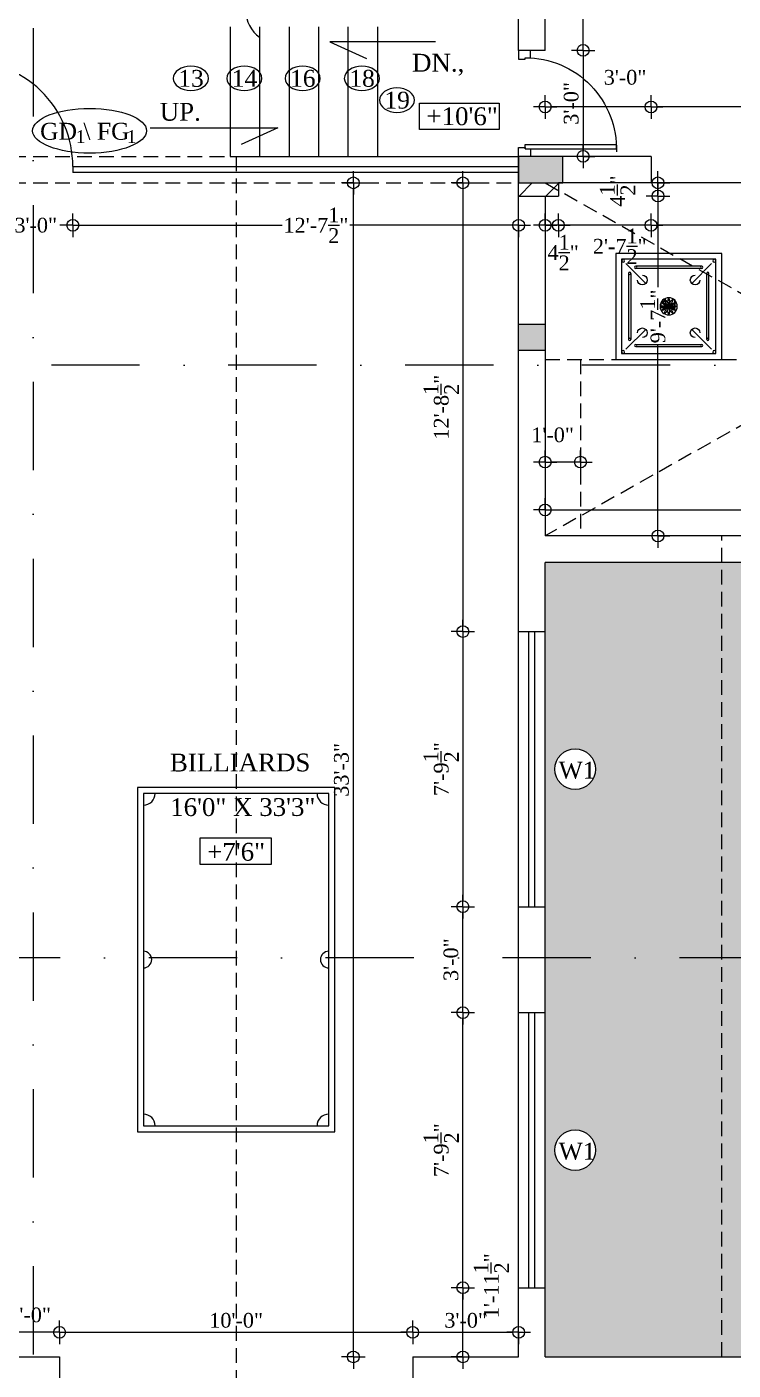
# Model space of a CAD drawing. Extents: x 7848 to 13228, y -2245 to 213.
# Drawn here: x 10295.9 to 10535.9, y -1781.6 to -1325.1 of the extents above; entities that cross this region are included whole.
import ezdxf

# ---------------------------------------------------------------- set-up
doc = ezdxf.new("R2010")
doc.units = 0
doc.header["$LTSCALE"] = 20
doc.header["$MEASUREMENT"] = 0
doc.header["$PDMODE"] = 34
doc.header["$PDSIZE"] = 5
doc.linetypes.add('DASHDOT', pattern=[1, 0.5, -0.25, 0, -0.25])
doc.linetypes.add('HIDDEN', pattern=[0.375, 0.25, -0.125])
doc.layers.get('0').update_dxf_attribs({"linetype": 'CONTINUOUS'})
doc.layers.get('Defpoints').update_dxf_attribs({"linetype": 'CONTINUOUS'})
for name, color, linetype in [('column', 31, 'CONTINUOUS'), ('DETTEXT', 7, 'CONTINUOUS'), ('DIMLINE', 254, 'CONTINUOUS'), ('DOOR', 1, 'CONTINUOUS'), ('door text', 2, 'CONTINUOUS'), ('FURN', 10, 'CONTINUOUS'), ('Glass', 130, 'CONTINUOUS'), ('HATCH', 252, 'CONTINUOUS'), ('Roof lilne', 31, 'CONTINUOUS'), ('Secline', 13, 'CONTINUOUS'), ('Stone', 8, 'CONTINUOUS'), ('text', 2, 'CONTINUOUS'), ('TILE', 22, 'CONTINUOUS'), ('wall', 13, 'CONTINUOUS'), ('window', 4, 'CONTINUOUS'), ('window sill', 5, 'CONTINUOUS'), ('WINTEXT', 2, 'CONTINUOUS')]:
    doc.layers.add(name, color=color, linetype=linetype)
doc.styles.add('STYLE1', font='times_1.ttf', dxfattribs={"width": 0.75, "oblique": 25})
doc.styles.add('style3', font='times_1.ttf')
doc.styles.add('style5', font='times_1.ttf')
doc.dimstyles.new('arch61', dxfattribs={"dimscale": 0, "dimtxt": 5, "dimasz": 2, "dimexe": 0.18, "dimexo": 0.0625, "dimgap": 1.5, "dimtad": 1, "dimzin": 3, "dimdsep": 46, "dimlunit": 4, "dimtxsty": 'style3', "dimblk": 'BLK', "dimcen": 0, "dimse1": 1, "dimse2": 1, "dimclrd": 256, "dimclrt": 3, "dimazin": 0, "dimtfac": 1, "dimtix": 1, "dimtmove": 2, "dimatfit": 3, "dimldrblk": 'NONE', "dimfxl": 0.18, "dimtolj": 1, "dimtzin": 0, "dimlwd": -1, "dimarcsym": 0})

# ---------------------------------------------------------------- blocks, each defined once
blk = doc.blocks.new('DR1H902')
at = {"color": 0}
for p, q in [((-0.5, 0), (-0.5, 1)), ((-0.5, 1), (-0.45, 1)), ((-0.45, 0), (-0.45, 1)), ((-0.5, 0), (-0.45, 0))]:
    blk.add_line(p, q, dxfattribs=at)
blk.add_arc((-0.5, 0), 1, 0, 91.707, dxfattribs=at)
blk = doc.blocks.new('A$C3B4262AC')
at = {"layer": 'DOOR'}
for p, q in [((0, 4), (0, 0)), ((2.5, 4), (0, 4)), ((0, 0), (3, 0)), ((2.5, 2.25), (2.5, 4)), ((3, 2.25), (2.5, 2.25)), ((3, 0), (3, 2.25))]:
    blk.add_line(p, q, dxfattribs=at)
blk = doc.blocks.new('A$C1F9E242A')
blk.add_blockref('A$C3B4262AC', (0, 0))
at = {"xscale": -1}
blk.add_blockref('A$C3B4262AC', (36, 0), dxfattribs=at)
at = {"layer": 'DOOR', "xscale": -31, "yscale": 31, "zscale": 68.88888888888889}
blk.add_blockref('DR1H902', (18, 2.25), dxfattribs=at)
blk = doc.blocks.new('*U20')
at = {"rotation": 89.9999999999997}
blk.add_blockref('A$C1F9E242A', (-17.99, -15.99), dxfattribs=at)
blk = doc.blocks.new('A$C01922A66')
at = {"layer": 'FURN'}
for points in [[(-67, 117), (-67, 0), (0, 0), (0, 117)], [(-65, 115), (-65, 2), (-2, 2), (-2, 115)]]:
    blk.add_lwpolyline(points, close=True, dxfattribs=at)
for centre, radius, start, end in [((-65, 115), 4, 270, 0), ((-2, 115), 4, 180, 270), ((-65, 58.5), 2.83, 270, 90), ((-2, 58.5), 2.83, 90, 270), ((-65, 2), 4, 0, 90), ((-2, 2), 4, 90, 180)]:
    blk.add_arc(centre, radius, start, end, dxfattribs=at)
blk = doc.blocks.new('A$C45AA0C1F')
at = {"layer": 'FURN'}
for p, q in [((-14.58, 32.58), (-7.81, 25.81)), ((14.58, 32.58), (7.81, 25.81)), ((-14.58, 3.42), (-7.81, 10.19)), ((14.58, 3.42), (7.81, 10.19))]:
    blk.add_line(p, q, dxfattribs=at)
for points in [[(18, 0), (-18, 0), (-18, 36), (18, 36)], [(16, 2), (-16, 2), (-16, 34), (16, 34)]]:
    blk.add_lwpolyline(points, close=True, dxfattribs=at)
for points in [[(-13.66, 6.79), (-13.66, 29.21)], [(-12.91, 6.79), (-12.91, 29.21)], [(-11.21, 31.66), (11.21, 31.66)], [(-11.21, 30.91), (11.21, 30.91)], [(12.91, 29.21), (12.91, 6.79)], [(13.66, 29.21), (13.66, 6.79)], [(11.21, 5.09), (-11.21, 5.09)], [(11.21, 4.34), (-11.21, 4.34)]]:
    blk.add_lwpolyline(points, dxfattribs=at)
for centre, radius in [((-15.5, 33.5), 0.5), ((15.5, 33.5), 0.5), ((-13.28, 29.21), 0.375), ((-11.21, 31.28), 0.375), ((11.21, 31.28), 0.375), ((13.28, 29.21), 0.375), ((0, 18), 2.92), ((-13.28, 6.79), 0.375), ((-11.21, 4.72), 0.375), ((11.21, 4.72), 0.375), ((13.28, 6.79), 0.375), ((-15.5, 2.5), 0.5), ((15.5, 2.5), 0.5)]:
    blk.add_circle(centre, radius, dxfattribs=at)
for centre, radius, start, end in [((-8.97, 26.97), 1.64, 180, 90), ((8.97, 26.97), 1.64, 90, 360), ((0.74, 22.22), 4.28, 220.1488, 260.0624), ((-3.27, 15.24), 4.28, 40.1488, 80.0624), ((-4.21, 17.25), 4.28, 10.0432, 49.9568), ((2.75, 21.28), 4.28, 190.0432, 229.9568), ((4.02, 19.46), 4.28, 160.0432, 199.9568), ((-4.02, 19.46), 4.28, 340.0432, 19.9568), ((-2.76, 21.27), 4.28, 310.1488, 350.0624), ((4.22, 17.26), 4.28, 130.1488, 170.0624), ((-0.75, 22.21), 4.28, 280.0432, 319.9568), ((3.28, 15.25), 4.28, 100.0432, 139.9568), ((-1.46, 13.98), 4.28, 70.0432, 109.9568), ((-1.46, 22.02), 4.28, 250.0432, 289.9568), ((-3.28, 20.75), 4.28, 280.0432, 319.9568), ((0.75, 13.79), 4.28, 100.0432, 139.9568), ((-4.22, 18.74), 4.28, 310.1488, 350.0624), ((2.76, 14.73), 4.28, 130.1488, 170.0624), ((4.02, 16.54), 4.28, 160.0432, 199.9568), ((1.46, 13.98), 4.28, 70.0432, 109.9568), ((-4.02, 16.54), 4.28, 340.0432, 19.9568), ((1.46, 22.02), 4.28, 250.0432, 289.9568), ((-2.75, 14.72), 4.28, 10.0432, 49.9568), ((4.21, 18.75), 4.28, 190.0432, 229.9568), ((-0.74, 13.78), 4.28, 40.1488, 80.0624), ((3.27, 20.76), 4.28, 220.1488, 260.0624), ((-8.97, 9.03), 1.64, 270, 180), ((8.97, 9.03), 1.64, 0, 270)]:
    blk.add_arc(centre, radius, start, end, dxfattribs=at)
blk = doc.blocks.new('A$C0BD9222F')
at = {"layer": 'Glass', "color": 4}
for p, q in [((0, 36), (-38, 36)), ((-38, 36), (-38, 34.2)), ((0, 34.2), (-38, 34.2)), ((0, 36), (0, 34.2))]:
    blk.add_line(p, q, dxfattribs=at)
at = {"layer": 'Glass', "color": 4, "extrusion": (0, 0, -1)}
blk.add_ellipse((-2, 36), major_axis=(-25.46, 25.46), ratio=1, start_param=3.926991, end_param=5.52758, dxfattribs=at)
blk = doc.blocks.new('BLK')
for q in [(-2, 0), (0, 2), (0, -2), (2, 0)]:
    blk.add_line((0, 0), q)
blk.add_circle((0, 0), 1)
blk = doc.blocks.new('*D316')
at = {"layer": 'Defpoints', "color": 0}
for p in [(10271.05, -1768.73), (10271.05, -1777.09), (10307.05, -1777.09)]:
    blk.add_point(p, dxfattribs=at)
at = {"layer": 'DIMLINE'}
blk.add_line((10305.05, -1768.73), (10273.05, -1768.73), dxfattribs=at)
at = {"layer": 'DIMLINE', "xscale": 2, "yscale": 2, "zscale": 2, "rotation": 180}
blk.add_blockref('BLK', (10271.05, -1768.73), dxfattribs=at)
at = {"layer": 'DIMLINE', "xscale": 2, "yscale": 2, "zscale": 2}
blk.add_blockref('BLK', (10307.05, -1768.73), dxfattribs=at)
at = {"layer": 'DIMLINE', "color": 3, "insert": (10296.88, -1762.85), "char_height": 5, "attachment_point": 5, "style": 'style3'}
blk.add_mtext('\\A1;3\'-0"', dxfattribs=at)
blk = doc.blocks.new('_None')
blk = doc.blocks.new('*D317')
at = {"layer": 'Defpoints', "color": 0}
for p in [(10427.05, -1768.73), (10307.05, -1786.09), (10427.05, -1786.09)]:
    blk.add_point(p, dxfattribs=at)
at = {"layer": 'DIMLINE'}
blk.add_line((10309.05, -1768.73), (10425.05, -1768.73), dxfattribs=at)
at = {"layer": 'DIMLINE', "xscale": 2, "yscale": 2, "zscale": 2, "rotation": 180}
blk.add_blockref('BLK', (10307.05, -1768.73), dxfattribs=at)
at = {"layer": 'DIMLINE', "xscale": 2, "yscale": 2, "zscale": 2}
blk.add_blockref('BLK', (10427.05, -1768.73), dxfattribs=at)
at = {"layer": 'DIMLINE', "color": 3, "insert": (10367.05, -1764.69), "char_height": 5, "attachment_point": 5, "style": 'style3'}
blk.add_mtext('\\A1;10\'-0"', dxfattribs=at)
blk = doc.blocks.new('*D318')
at = {"layer": 'Defpoints', "color": 0}
for p in [(10463.05, -1768.73), (10427.05, -1777.09), (10463.05, -1777.09)]:
    blk.add_point(p, dxfattribs=at)
at = {"layer": 'DIMLINE'}
blk.add_line((10429.05, -1768.73), (10461.05, -1768.73), dxfattribs=at)
at = {"layer": 'DIMLINE', "xscale": 2, "yscale": 2, "zscale": 2, "rotation": 180}
blk.add_blockref('BLK', (10427.05, -1768.73), dxfattribs=at)
at = {"layer": 'DIMLINE', "xscale": 2, "yscale": 2, "zscale": 2}
blk.add_blockref('BLK', (10463.05, -1768.73), dxfattribs=at)
at = {"layer": 'DIMLINE', "color": 3, "insert": (10445.05, -1764.69), "char_height": 5, "attachment_point": 5, "style": 'style3'}
blk.add_mtext('\\A1;3\'-0"', dxfattribs=at)
blk = doc.blocks.new('*D349')
at = {"layer": 'Defpoints', "color": 0}
for p in [(10508.05, -1352.3), (10508.05, -1378.09), (10588.05, -1378.09)]:
    blk.add_point(p, dxfattribs=at)
at = {"layer": 'DIMLINE'}
blk.add_line((10586.05, -1352.3), (10510.05, -1352.3), dxfattribs=at)
at = {"layer": 'DIMLINE', "xscale": 2, "yscale": 2, "zscale": 2, "rotation": 180}
blk.add_blockref('BLK', (10508.05, -1352.3), dxfattribs=at)
at = {"layer": 'DIMLINE', "xscale": 2, "yscale": 2, "zscale": 2}
blk.add_blockref('BLK', (10588.05, -1352.3), dxfattribs=at)
at = {"layer": 'DIMLINE', "color": 3, "insert": (10548.05, -1348.25), "char_height": 5, "attachment_point": 5, "style": 'style3'}
blk.add_mtext('\\A1;6\'-8"', dxfattribs=at)
blk = doc.blocks.new('*D350')
at = {"layer": 'Defpoints', "color": 0}
for p in [(10472.05, -1333.09), (10472.05, -1352.3), (10508.05, -1369.09)]:
    blk.add_point(p, dxfattribs=at)
at = {"layer": 'DIMLINE'}
blk.add_line((10506.05, -1352.3), (10474.05, -1352.3), dxfattribs=at)
at = {"layer": 'DIMLINE', "xscale": 2, "yscale": 2, "zscale": 2, "rotation": 180}
blk.add_blockref('BLK', (10472.05, -1352.3), dxfattribs=at)
at = {"layer": 'DIMLINE', "xscale": 2, "yscale": 2, "zscale": 2}
blk.add_blockref('BLK', (10508.05, -1352.3), dxfattribs=at)
at = {"layer": 'DIMLINE', "color": 3, "insert": (10499.21, -1342.26), "char_height": 5, "attachment_point": 5, "style": 'style3'}
blk.add_mtext('\\A1;3\'-0"', dxfattribs=at)
blk = doc.blocks.new('*D351')
at = {"layer": 'Defpoints', "color": 0}
for p in [(10472.05, -1333.09), (10474.68, -1369.09), (10484.96, -1369.09)]:
    blk.add_point(p, dxfattribs=at)
at = {"layer": 'DIMLINE'}
blk.add_line((10484.96, -1335.09), (10484.96, -1367.09), dxfattribs=at)
at = {"layer": 'DIMLINE', "xscale": 2, "yscale": 2, "zscale": 2}
for p, rotation in [((10484.96, -1333.09), 90), ((10484.96, -1369.09), 270)]:
    blk.add_blockref('BLK', p, dxfattribs=dict(at, rotation=rotation))
at = {"layer": 'DIMLINE', "color": 3, "insert": (10480.92, -1351.09), "char_height": 5, "attachment_point": 5, "rotation": 90, "style": 'style3'}
blk.add_mtext('\\A1;3\'-0"', dxfattribs=at)
blk = doc.blocks.new('*D352')
at = {"layer": 'Defpoints', "color": 0}
for p in [(10472.05, -1181.59), (10484.96, -1181.59), (10472.05, -1333.09)]:
    blk.add_point(p, dxfattribs=at)
at = {"layer": 'DIMLINE'}
for p, q in [((10484.96, -1183.59), (10484.96, -1245.83)), ((10484.96, -1331.09), (10484.96, -1268.84))]:
    blk.add_line(p, q, dxfattribs=at)
at = {"layer": 'DIMLINE', "xscale": 2, "yscale": 2, "zscale": 2}
for p, rotation in [((10484.96, -1181.59), 90), ((10484.96, -1333.09), 270)]:
    blk.add_blockref('BLK', p, dxfattribs=dict(at, rotation=rotation))
at = {"layer": 'DIMLINE', "color": 3, "insert": (10480.42, -1257.34), "char_height": 5, "attachment_point": 5, "rotation": 90, "style": 'style3'}
blk.add_mtext('\\A1;12\'-7{\\H1.000000x;\\S1/2;}"', dxfattribs=at)
blk = doc.blocks.new('*D354')
at = {"layer": 'Defpoints', "color": 0}
for p in [(10476.55, -1378.09), (10510.37, -1378.09), (10476.55, -1382.59)]:
    blk.add_point(p, dxfattribs=at)
at = {"layer": 'DIMLINE'}
for p, q in [((10510.37, -1376.09), (10510.37, -1374.09)), ((10510.37, -1382.59), (10510.37, -1378.09)), ((10510.37, -1384.59), (10510.37, -1386.59))]:
    blk.add_line(p, q, dxfattribs=at)
at = {"layer": 'DIMLINE', "xscale": 2, "yscale": 2, "zscale": 2}
for p, rotation in [((10510.37, -1378.09), 270), ((10510.37, -1382.59), 90)]:
    blk.add_blockref('BLK', p, dxfattribs=dict(at, rotation=rotation))
at = {"layer": 'DIMLINE', "color": 3, "insert": (10496.65, -1380.89), "char_height": 5, "attachment_point": 5, "rotation": 90, "style": 'style3'}
blk.add_mtext('\\A1;4{\\H1.000000x;\\S1/2;}"', dxfattribs=at)
blk = doc.blocks.new('*D355')
at = {"layer": 'Defpoints', "color": 0}
for p in [(10472.05, -1382.59), (10472.05, -1498.09), (10510.37, -1498.09)]:
    blk.add_point(p, dxfattribs=at)
at = {"layer": 'DIMLINE'}
for p, q in [((10510.37, -1384.59), (10510.37, -1413.53)), ((10510.37, -1496.09), (10510.37, -1433.42))]:
    blk.add_line(p, q, dxfattribs=at)
at = {"layer": 'DIMLINE', "xscale": 2, "yscale": 2, "zscale": 2}
for p, rotation in [((10510.37, -1382.59), 90), ((10510.37, -1498.09), 270)]:
    blk.add_blockref('BLK', p, dxfattribs=dict(at, rotation=rotation))
at = {"layer": 'DIMLINE', "color": 3, "insert": (10510.37, -1423.48), "char_height": 5, "attachment_point": 5, "rotation": 90, "style": 'style3'}
blk.add_mtext('\\A1;9\'-7{\\H1.000000x;\\S1/2;}"', dxfattribs=at)
blk = doc.blocks.new('*D356')
at = {"layer": 'Defpoints', "color": 0}
for p in [(10685.05, -1489.25), (10472.05, -1498.09), (10685.05, -1498.09)]:
    blk.add_point(p, dxfattribs=at)
at = {"layer": 'DIMLINE'}
blk.add_line((10474.05, -1489.25), (10683.05, -1489.25), dxfattribs=at)
at = {"layer": 'DIMLINE', "xscale": 2, "yscale": 2, "zscale": 2, "rotation": 180}
blk.add_blockref('BLK', (10472.05, -1489.25), dxfattribs=at)
at = {"layer": 'DIMLINE', "xscale": 2, "yscale": 2, "zscale": 2}
blk.add_blockref('BLK', (10685.05, -1489.25), dxfattribs=at)
at = {"layer": 'DIMLINE', "color": 3, "insert": (10578.55, -1485.2), "char_height": 5, "attachment_point": 5, "style": 'style3'}
blk.add_mtext('\\A1;17\'-9"', dxfattribs=at)
blk = doc.blocks.new('*D361')
at = {"layer": 'Defpoints', "color": 0}
for p in [(10508.05, -1378.09), (10588.05, -1378.09), (10508.05, -1392.51)]:
    blk.add_point(p, dxfattribs=at)
at = {"layer": 'DIMLINE'}
blk.add_line((10586.05, -1392.51), (10510.05, -1392.51), dxfattribs=at)
at = {"layer": 'DIMLINE', "xscale": 2, "yscale": 2, "zscale": 2, "rotation": 180}
blk.add_blockref('BLK', (10508.05, -1392.51), dxfattribs=at)
at = {"layer": 'DIMLINE', "xscale": 2, "yscale": 2, "zscale": 2}
blk.add_blockref('BLK', (10588.05, -1392.51), dxfattribs=at)
at = {"layer": 'DIMLINE', "color": 3, "insert": (10548.05, -1388.47), "char_height": 5, "attachment_point": 5, "style": 'style3'}
blk.add_mtext('\\A1;6\'-8"', dxfattribs=at)
blk = doc.blocks.new('*D362')
at = {"layer": 'Defpoints', "color": 0}
for p in [(10476.55, -1378.09), (10508.05, -1378.09), (10476.55, -1392.51)]:
    blk.add_point(p, dxfattribs=at)
at = {"layer": 'DIMLINE'}
for p, q in [((10474.55, -1392.51), (10472.55, -1392.51)), ((10508.05, -1392.51), (10476.55, -1392.51)), ((10510.05, -1392.51), (10512.05, -1392.51))]:
    blk.add_line(p, q, dxfattribs=at)
at = {"layer": 'DIMLINE', "xscale": 2, "yscale": 2, "zscale": 2}
blk.add_blockref('BLK', (10476.55, -1392.51), dxfattribs=at)
at = {"layer": 'DIMLINE', "xscale": 2, "yscale": 2, "zscale": 2, "rotation": 180}
blk.add_blockref('BLK', (10508.05, -1392.51), dxfattribs=at)
at = {"layer": 'DIMLINE', "color": 3, "insert": (10497.41, -1399.65), "char_height": 5, "attachment_point": 5, "style": 'style3'}
blk.add_mtext('\\A1;2\'-7{\\H1.000000x;\\S1/2;}"', dxfattribs=at)
blk = doc.blocks.new('*D363')
at = {"layer": 'Defpoints', "color": 0}
for p in [(10472.05, -1382.59), (10476.55, -1382.59), (10472.05, -1392.51)]:
    blk.add_point(p, dxfattribs=at)
at = {"layer": 'DIMLINE'}
for p, q in [((10470.05, -1392.51), (10468.05, -1392.51)), ((10476.55, -1392.51), (10472.05, -1392.51)), ((10478.55, -1392.51), (10480.55, -1392.51))]:
    blk.add_line(p, q, dxfattribs=at)
at = {"layer": 'DIMLINE', "xscale": 2, "yscale": 2, "zscale": 2}
blk.add_blockref('BLK', (10472.05, -1392.51), dxfattribs=at)
at = {"layer": 'DIMLINE', "xscale": 2, "yscale": 2, "zscale": 2, "rotation": 180}
blk.add_blockref('BLK', (10476.55, -1392.51), dxfattribs=at)
at = {"layer": 'DIMLINE', "color": 3, "insert": (10478.17, -1401.79), "char_height": 5, "attachment_point": 5, "style": 'style3'}
blk.add_mtext('\\A1;4{\\H1.000000x;\\S1/2;}"', dxfattribs=at)
blk = doc.blocks.new('*D364')
at = {"layer": 'Defpoints', "color": 0}
for p in [(10472.05, -1468.09), (10484.05, -1468.09), (10472.05, -1473)]:
    blk.add_point(p, dxfattribs=at)
at = {"layer": 'DIMLINE'}
blk.add_line((10482.05, -1473), (10474.05, -1473), dxfattribs=at)
at = {"layer": 'DIMLINE', "xscale": 2, "yscale": 2, "zscale": 2, "rotation": 180}
blk.add_blockref('BLK', (10472.05, -1473), dxfattribs=at)
at = {"layer": 'DIMLINE', "xscale": 2, "yscale": 2, "zscale": 2}
blk.add_blockref('BLK', (10484.05, -1473), dxfattribs=at)
at = {"layer": 'DIMLINE', "color": 3, "insert": (10474.58, -1463.78), "char_height": 5, "attachment_point": 5, "style": 'style3'}
blk.add_mtext('\\A1;1\'-0"', dxfattribs=at)
blk = doc.blocks.new('*D365')
at = {"layer": 'Defpoints', "color": 0}
for p in [(10463.05, -1378.09), (10444.1, -1530.59), (10463.05, -1530.59)]:
    blk.add_point(p, dxfattribs=at)
at = {"layer": 'DIMLINE'}
blk.add_line((10444.1, -1380.09), (10444.1, -1528.59), dxfattribs=at)
at = {"layer": 'DIMLINE', "xscale": 2, "yscale": 2, "zscale": 2}
for p, rotation in [((10444.1, -1378.09), 90), ((10444.1, -1530.59), 270)]:
    blk.add_blockref('BLK', p, dxfattribs=dict(at, rotation=rotation))
at = {"layer": 'DIMLINE', "color": 3, "insert": (10436.74, -1454.34), "char_height": 5, "attachment_point": 5, "rotation": 90, "style": 'style3'}
blk.add_mtext('\\A1;12\'-8{\\H1.000000x;\\S1/2;}"', dxfattribs=at)
blk = doc.blocks.new('*D366')
at = {"layer": 'Defpoints', "color": 0}
for p in [(10463.05, -1530.59), (10444.1, -1624.09), (10463.05, -1624.09)]:
    blk.add_point(p, dxfattribs=at)
at = {"layer": 'DIMLINE'}
blk.add_line((10444.1, -1532.59), (10444.1, -1622.09), dxfattribs=at)
at = {"layer": 'DIMLINE', "xscale": 2, "yscale": 2, "zscale": 2}
for p, rotation in [((10444.1, -1530.59), 90), ((10444.1, -1624.09), 270)]:
    blk.add_blockref('BLK', p, dxfattribs=dict(at, rotation=rotation))
at = {"layer": 'DIMLINE', "color": 3, "insert": (10436.73, -1577.34), "char_height": 5, "attachment_point": 5, "rotation": 90, "style": 'style3'}
blk.add_mtext('\\A1;7\'-9{\\H1.000000x;\\S1/2;}"', dxfattribs=at)
blk = doc.blocks.new('*D367')
at = {"layer": 'Defpoints', "color": 0}
for p in [(10444.1, -1753.59), (10463.05, -1753.59), (10463.05, -1777.09)]:
    blk.add_point(p, dxfattribs=at)
at = {"layer": 'DIMLINE'}
blk.add_line((10444.1, -1775.09), (10444.1, -1755.59), dxfattribs=at)
at = {"layer": 'DIMLINE', "xscale": 2, "yscale": 2, "zscale": 2}
for p, rotation in [((10444.1, -1753.59), 90), ((10444.1, -1777.09), 270)]:
    blk.add_blockref('BLK', p, dxfattribs=dict(at, rotation=rotation))
at = {"layer": 'DIMLINE', "color": 3, "insert": (10453.76, -1752.91), "char_height": 5, "attachment_point": 5, "rotation": 90, "style": 'style3'}
blk.add_mtext('\\A1;1\'-11{\\H1.000000x;\\S1/2;}"', dxfattribs=at)
blk = doc.blocks.new('*D368')
at = {"layer": 'Defpoints', "color": 0}
for p in [(10444.1, -1660.09), (10463.05, -1660.09), (10463.05, -1753.59)]:
    blk.add_point(p, dxfattribs=at)
at = {"layer": 'DIMLINE'}
blk.add_line((10444.1, -1751.59), (10444.1, -1662.09), dxfattribs=at)
at = {"layer": 'DIMLINE', "xscale": 2, "yscale": 2, "zscale": 2}
for p, rotation in [((10444.1, -1660.09), 90), ((10444.1, -1753.59), 270)]:
    blk.add_blockref('BLK', p, dxfattribs=dict(at, rotation=rotation))
at = {"layer": 'DIMLINE', "color": 3, "insert": (10436.73, -1706.84), "char_height": 5, "attachment_point": 5, "rotation": 90, "style": 'style3'}
blk.add_mtext('\\A1;7\'-9{\\H1.000000x;\\S1/2;}"', dxfattribs=at)
blk = doc.blocks.new('*D369')
at = {"layer": 'Defpoints', "color": 0}
for p in [(10444.1, -1624.09), (10463.05, -1624.09), (10463.05, -1660.09)]:
    blk.add_point(p, dxfattribs=at)
at = {"layer": 'DIMLINE'}
blk.add_line((10444.1, -1658.09), (10444.1, -1626.09), dxfattribs=at)
at = {"layer": 'DIMLINE', "xscale": 2, "yscale": 2, "zscale": 2}
for p, rotation in [((10444.1, -1624.09), 90), ((10444.1, -1660.09), 270)]:
    blk.add_blockref('BLK', p, dxfattribs=dict(at, rotation=rotation))
at = {"layer": 'DIMLINE', "color": 3, "insert": (10440.06, -1642.09), "char_height": 5, "attachment_point": 5, "rotation": 90, "style": 'style3'}
blk.add_mtext('\\A1;3\'-0"', dxfattribs=at)
blk = doc.blocks.new('*D370')
at = {"layer": 'Defpoints', "color": 0}
for p in [(10311.55, -1374.59), (10463.05, -1374.59), (10311.55, -1392.51)]:
    blk.add_point(p, dxfattribs=at)
at = {"layer": 'DIMLINE'}
for p, q in [((10313.55, -1392.51), (10382.66, -1392.51)), ((10461.05, -1392.51), (10405.67, -1392.51))]:
    blk.add_line(p, q, dxfattribs=at)
at = {"layer": 'DIMLINE', "xscale": 2, "yscale": 2, "zscale": 2, "rotation": 180}
blk.add_blockref('BLK', (10311.55, -1392.51), dxfattribs=at)
at = {"layer": 'DIMLINE', "xscale": 2, "yscale": 2, "zscale": 2}
blk.add_blockref('BLK', (10463.05, -1392.51), dxfattribs=at)
at = {"layer": 'DIMLINE', "color": 3, "insert": (10394.17, -1392.51), "char_height": 5, "attachment_point": 5, "style": 'style3'}
blk.add_mtext('\\A1;12\'-7{\\H1.000000x;\\S1/2;}"', dxfattribs=at)
blk = doc.blocks.new('*D371')
at = {"layer": 'Defpoints', "color": 0}
for p in [(10275.55, -1374.59), (10311.55, -1374.59), (10275.55, -1392.51)]:
    blk.add_point(p, dxfattribs=at)
at = {"layer": 'DIMLINE'}
for p, q in [((10277.55, -1392.51), (10290.76, -1392.51)), ((10309.55, -1392.51), (10307.16, -1392.51))]:
    blk.add_line(p, q, dxfattribs=at)
at = {"layer": 'DIMLINE', "xscale": 2, "yscale": 2, "zscale": 2, "rotation": 180}
blk.add_blockref('BLK', (10275.55, -1392.51), dxfattribs=at)
at = {"layer": 'DIMLINE', "xscale": 2, "yscale": 2, "zscale": 2}
blk.add_blockref('BLK', (10311.55, -1392.51), dxfattribs=at)
at = {"layer": 'DIMLINE', "color": 3, "insert": (10298.96, -1392.51), "char_height": 5, "attachment_point": 5, "style": 'style3'}
blk.add_mtext('\\A1;3\'-0"', dxfattribs=at)
blk = doc.blocks.new('*D394')
at = {"layer": 'Defpoints', "color": 0}
for p in [(10406.88, -1378.09), (10422.83, -1378.09), (10433.1, -1777.09)]:
    blk.add_point(p, dxfattribs=at)
at = {"layer": 'DIMLINE'}
blk.add_line((10406.88, -1775.09), (10406.88, -1380.09), dxfattribs=at)
at = {"layer": 'DIMLINE', "xscale": 2, "yscale": 2, "zscale": 2}
for p, rotation in [((10406.88, -1378.09), 90), ((10406.88, -1777.09), 270)]:
    blk.add_blockref('BLK', p, dxfattribs=dict(at, rotation=rotation))
at = {"layer": 'DIMLINE', "color": 3, "insert": (10402.83, -1577.59), "char_height": 5, "attachment_point": 5, "rotation": 90, "style": 'style3'}
blk.add_mtext('\\A1;33\'-3"', dxfattribs=at)

msp = doc.modelspace()

# ---------------------------------------------------------------- hatches: boundary and pattern name
at = {"layer": 'column'}
msp.add_hatch(color=8, dxfattribs=at).paths.add_polyline_path([(10463.047, -1426.087), (10463.047, -1435.087), (10472.047, -1435.087), (10472.047, -1426.087)])
at = {"layer": 'HATCH'}
msp.add_hatch(color=8, dxfattribs=at).paths.add_polyline_path([(10478.047, -1369.087), (10472.047, -1369.087), (10463.047, -1369.087), (10463.047, -1378.087), (10478.047, -1378.087)])
at = {"layer": 'Stone', "ltscale": 5}
h = msp.add_hatch(dxfattribs=at)
h.set_pattern_fill('STEEL', color=256, scale=80, style=0)
h.set_pattern_definition([(45, (-4924.852, -1921.377), (-7.071068, 7.071068), []), (45, (-4924.852, -1916.377), (-7.071068, 7.071068), [])])
h.paths.add_polyline_path([(10463.047, -1378.087), (10463.047, -1382.587), (10476.547, -1382.587), (10476.547, -1378.087)])
at = {"layer": 'TILE'}
h = msp.add_hatch(dxfattribs=at)
h.set_pattern_fill('SPANTILE', color=256, scale=7, angle=270, style=0)
h.set_pattern_definition([(184.9697, (160.44586, -2320.1941), (84.000007361, 6.999939149), [6.464304, -155.143247]), (90, (154.006, -2320.754), (-7, 7), [0.56, -6.44]), (270, (153.446, -2313.754), (7, -7), [1.96, -5.04]), (0, (153.446, -2315.714), (7, 7), [0.7, -6.3]), (180, (154.146, -2320.194), (-7, -7), [0.7, -6.3]), (270, (153.446, -2320.194), (7, -7), [0.56, -6.44]), (270, (154.006, -2313.754), (7, -7), [1.4, -5.6]), (355.0303, (154.00586, -2315.1541), (84.000007361, -6.999939149), [6.464304, -155.143247]), (322.6961, (154.35586, -2315.1541), (-119.000075192, 90.999901229), [1.848056, -182.95725]), (288.4349, (155.8259, -2316.274), (6.9999888, -14.00000304), [1.770874, -20.365065]), (251.5651, (156.3859, -2317.954), (6.9999888, 14.00000304), [1.770874, -20.365065]), (217.3039, (155.82586, -2319.6341), (-119.000075192, -90.999901229), [1.848056, -182.95725]), (290.2249, (155.33586, -2316.6241), (-28.000058349, 76.99998085), [1.417395, -140.321804]), (249.7751, (155.82586, -2317.9541), (-28.000058349, -76.99998085), [1.417395, -140.321804]), (217.4054, (155.33586, -2319.2841), (-90.999947255, -70.000069668), [1.498063, -148.308475]), (322.5946, (154.14586, -2315.7141), (-90.999947255, 70.000069668), [1.498063, -148.308475])])
edge = h.paths.add_edge_path()
edge.add_arc((10482.249, -1577.337), 6.927, 0, 360)
edge = h.paths.add_edge_path()
edge.add_arc((10482.249, -1706.837), 6.927, 0, 360)
h.paths.add_polyline_path([(10589.047, -1507.087), (10472.047, -1507.087), (10472.047, -1777.087), (10589.047, -1777.087)])

# ---------------------------------------------------------------- linework, layer by layer
for p, q in [((10365.047, -1325.087), (10365.047, -1369.087)), ((10375.047, -1325.087), (10375.047, -1369.087)), ((10385.047, -1325.087), (10385.047, -1369.087)), ((10395.047, -1325.087), (10395.047, -1369.087)), ((10405.047, -1325.087), (10405.047, -1369.087)), ((10415.047, -1325.087), (10415.047, -1369.087)), ((10365.047, -1369.087), (10463.047, -1369.087)), ((10588.047, -1378.087), (10508.047, -1378.087))]:
    msp.add_line(p, q)
at = {"linetype": 'HIDDEN'}
for p, q in [((10275.547, -1369.087), (10365.047, -1369.087)), ((10275.547, -1378.087), (10463.047, -1378.087)), ((10685.047, -1378.087), (10472.047, -1498.087)), ((10472.047, -1378.087), (10685.047, -1498.087))]:
    msp.add_line(p, q, dxfattribs=at)
at = {"layer": 'column'}
for points in [[(10463.047, -1378.087), (10478.047, -1378.087), (10478.047, -1369.087), (10463.047, -1369.087)], [(10472.047, -1435.087), (10463.047, -1435.087), (10463.047, -1426.087), (10472.047, -1426.087)]]:
    msp.add_lwpolyline(points, close=True, dxfattribs=at)
at = {"layer": 'DETTEXT'}
msp.add_arc((10380.628, -1320.101), 10.152, 116.93468, 236.64518, dxfattribs=at)
at = {"layer": 'DETTEXT', "extrusion": (0, 0, -1)}
for centre in [(10351.663, -1342.588), (10369.829, -1342.588), (10389.647, -1342.588), (10409.776, -1342.588), (10421.696, -1349.997)]:
    msp.add_ellipse(centre, major_axis=(5.96, 0), ratio=0.6946121, dxfattribs=at)
at = {"layer": 'door text', "color": 7}
msp.add_ellipse((10317.253, -1360.391), major_axis=(19.354, 0), ratio=0.3932739, start_param=-1.5707963, end_param=4.712389, dxfattribs=at)
at = {"layer": 'Glass'}
for p, q in [((10311.547, -1372.587), (10463.047, -1372.587)), ((10311.547, -1372.587), (10311.547, -1374.587)), ((10463.047, -1374.587), (10311.547, -1374.587))]:
    msp.add_line(p, q, dxfattribs=at)
at = {"layer": 'Roof lilne', "linetype": 'HIDDEN'}
for p, q in [((10367.047, -1369.087), (10367.047, -1786.087)), ((10472.047, -1438.087), (10860.547, -1438.087)), ((10484.047, -1438.087), (10484.047, -1498.087)), ((10532.047, -1777.087), (10532.047, -1498.087))]:
    msp.add_line(p, q, dxfattribs=at)
at = {"layer": 'Secline', "linetype": 'DASHDOT', "ltscale": 3}
for p, q in [((10754.963, -1440.039), (10027.103, -1440.039)), ((10727.963, -1641.474), (10000.103, -1641.474))]:
    msp.add_line(p, q, dxfattribs=at)
msp.add_lwpolyline([(10342.626, -1098.927), (10342.626, -1265.439), (10298.04, -1265.439), (10298.04, -2177.549)], dxfattribs=at)
at = {"layer": 'text'}
for points in [[(10434.747, -1330.216), (10398.884, -1330.216), (10411.386, -1335.846)], [(10337.807, -1359.384), (10381.21, -1359.384), (10368.708, -1365.015)]]:
    msp.add_lwpolyline(points, dxfattribs=at)
for points in [[(10429.31, -1350.989), (10456.471, -1350.989), (10456.471, -1360.014), (10429.31, -1360.014)], [(10354.808, -1600.669), (10378.938, -1600.669), (10378.938, -1609.695), (10354.808, -1609.695)]]:
    msp.add_lwpolyline(points, close=True, dxfattribs=at)
at = {"layer": 'wall'}
for p, q in [((10463.047, -1333.087), (10463.047, -1181.587)), ((10472.047, -1333.087), (10472.047, -1181.587)), ((10472.047, -1333.087), (10463.047, -1333.087)), ((10508.047, -1369.087), (10463.047, -1369.087)), ((10463.047, -1530.587), (10463.047, -1369.087)), ((10508.047, -1369.087), (10508.047, -1378.087)), ((10508.047, -1378.087), (10476.547, -1378.087)), ((10476.547, -1378.087), (10476.547, -1382.587)), ((10463.047, -1382.587), (10476.547, -1382.587)), ((10472.047, -1382.587), (10472.047, -1498.087)), ((10685.047, -1498.087), (10472.047, -1498.087)), ((10694.047, -1507.087), (10472.047, -1507.087)), ((10472.047, -1530.587), (10472.047, -1507.087)), ((10463.047, -1530.587), (10472.047, -1530.587)), ((10463.047, -1660.087), (10463.047, -1624.087)), ((10463.047, -1624.087), (10472.047, -1624.087)), ((10472.047, -1660.087), (10472.047, -1624.087)), ((10463.047, -1660.087), (10472.047, -1660.087)), ((10463.047, -1777.087), (10463.047, -1753.587)), ((10463.047, -1753.587), (10472.047, -1753.587)), ((10472.047, -1777.087), (10472.047, -1753.587)), ((10271.047, -1777.087), (10307.047, -1777.087)), ((10307.047, -1777.087), (10307.047, -1786.087)), ((10427.047, -1777.087), (10427.047, -1786.087)), ((10427.047, -1777.087), (10463.047, -1777.087)), ((10472.047, -1777.087), (10683.547, -1777.087)), ((10515.547, -1776.962), (10515.547, -1777.087)), ((10520.047, -1776.962), (10520.047, -1777.087))]:
    msp.add_line(p, q, dxfattribs=at)
at = {"layer": 'window'}
for p, q in [((10466.547, -1624.087), (10466.547, -1530.587)), ((10468.547, -1624.087), (10468.547, -1530.587)), ((10466.547, -1753.587), (10466.547, -1660.087)), ((10468.547, -1753.587), (10468.547, -1660.087))]:
    msp.add_line(p, q, dxfattribs=at)
at = {"layer": 'window sill'}
for p, q in [((10463.047, -1624.087), (10463.047, -1530.587)), ((10472.047, -1624.087), (10472.047, -1530.587)), ((10463.047, -1753.587), (10463.047, -1660.087)), ((10472.047, -1753.587), (10472.047, -1660.087))]:
    msp.add_line(p, q, dxfattribs=at)
at = {"layer": 'WINTEXT', "color": 0}
for centre in [(10482.249, -1577.337), (10482.249, -1706.837)]:
    msp.add_circle(centre, 6.927, dxfattribs=at)

# ---------------------------------------------------------------- block references
at = {"layer": 'DOOR', "rotation": 180}
msp.add_blockref('*U20', (10445.056, -1349.078), dxfattribs=at)
at = {"layer": 'FURN', "xscale": -1}
msp.add_blockref('A$C45AA0C1F', (10514.047, -1438.087), dxfattribs=at)
at = {"layer": 'FURN'}
msp.add_blockref('A$C01922A66', (10400.547, -1700.587), dxfattribs=at)
at = {"layer": 'Glass', "xscale": -1, "rotation": 90}
msp.add_blockref('A$C0BD9222F', (10311.547, -1374.587), dxfattribs=at)

# ---------------------------------------------------------------- texts
at = {"layer": 'DETTEXT', "color": 7, "style": 'style5'}
for s, p in [('13', (10347.388, -1345.454)), ('14', (10365.555, -1345.454)), ('16', (10385.372, -1345.454)), ('18', (10405.502, -1345.454)), ('19', (10417.422, -1352.863))]:
    msp.add_text(s, height=5.7389, dxfattribs=at).set_placement(p)
at = {"layer": 'door text', "style": 'style5'}
msp.add_text('GD \\ FG', height=5.75, dxfattribs=at).set_placement((10300.434, -1363.448))
at = {"layer": 'door text', "color": 0, "style": 'style5'}
for p in [(10312.587, -1364.523), (10329.91, -1364.523)]:
    msp.add_text('1', height=4.312, dxfattribs=at).set_placement(p)
at = {"layer": 'text', "style": 'style5'}
for s, p in [('DN.,', (10426.814, -1340.297)), ('UP.', (10341.092, -1356.971)), ('+10\'6"', (10431.724, -1358.487)), ('+7\'6"', (10357.222, -1608.457))]:
    msp.add_text(s, height=6.0504, dxfattribs=at).set_placement(p)
for s, height, p in [('BILLIARDS', 6.0504, (10344.554, -1578.138)), ('16\'0" X 33\'3"', 6.05042, (10344.647, -1593.278))]:
    msp.add_text(s, height=height, rotation=0.04851, dxfattribs=at).set_placement(p)
at = {"layer": 'WINTEXT', "color": 2, "style": 'STYLE1'}
for p in [(10476.646, -1580.545), (10476.646, -1710.045)]:
    msp.add_text('W1', height=5.7487, rotation=359.91424, dxfattribs=at).set_placement(p)

# ---------------------------------------------------------------- dimensions: what is measured, and where the dimension line sits
at = {"layer": 'DIMLINE'}
for base, p1, p2, picture, middle in [((10484.962, -1181.587), (10472.047, -1333.087), (10472.047, -1181.587), '*D352', (10480.422, -1257.337)), ((10510.372, -1378.087), (10476.547, -1382.587), (10476.547, -1378.087), '*D354', (10496.651, -1380.89)), ((10510.372, -1498.087), (10472.047, -1382.587), (10472.047, -1498.087), '*D355', (10510.372, -1423.478)), ((10444.104, -1753.587), (10463.047, -1777.087), (10463.047, -1753.587), '*D367', (10453.764, -1752.913))]:
    dim = msp.add_linear_dim(base=base, p1=p1, p2=p2, angle=90, dimstyle='arch61', override={"dimscale": 1, "dimfxl": 0.25}, dxfattribs=at)
    dim.commit()
    dim.dimension.update_dxf_attribs({"geometry": picture, "text_midpoint": middle, "dimtype": 160})
for base, p1, p2, picture, middle in [((10484.962, -1369.087), (10472.047, -1333.087), (10474.678, -1369.087), '*D351', (10480.918, -1351.087)), ((10406.878, -1378.087), (10433.098, -1777.087), (10422.833, -1378.087), '*D394', (10402.834, -1577.587)), ((10444.104, -1530.587), (10463.047, -1378.087), (10463.047, -1530.587), '*D365', (10436.738, -1454.337)), ((10444.104, -1624.087), (10463.047, -1530.587), (10463.047, -1624.087), '*D366', (10436.731, -1577.337)), ((10444.104, -1624.087), (10463.047, -1660.087), (10463.047, -1624.087), '*D369', (10440.061, -1642.087)), ((10444.104, -1660.087), (10463.047, -1753.587), (10463.047, -1660.087), '*D368', (10436.731, -1706.837))]:
    dim = msp.add_linear_dim(base=base, p1=p1, p2=p2, angle=90, dimstyle='arch61', override={"dimscale": 1, "dimfxl": 0.25}, dxfattribs=at)
    dim.commit()
    dim.dimension.update_dxf_attribs({"geometry": picture, "text_midpoint": middle})
for base, p1, p2, picture, middle in [((10472.047, -1352.298), (10508.047, -1369.087), (10472.047, -1333.087), '*D350', (10499.211, -1342.26)), ((10275.547, -1392.511), (10311.547, -1374.587), (10275.547, -1374.587), '*D371', (10298.96, -1392.511)), ((10311.547, -1392.511), (10463.047, -1374.587), (10311.547, -1374.587), '*D370', (10394.17, -1392.511)), ((10476.547, -1392.511), (10508.047, -1378.087), (10476.547, -1378.087), '*D362', (10497.412, -1399.654)), ((10472.047, -1392.511), (10476.547, -1382.587), (10472.047, -1382.587), '*D363', (10478.166, -1401.793)), ((10472.047, -1473.002), (10484.047, -1468.087), (10472.047, -1468.087), '*D364', (10474.576, -1463.776)), ((10271.047, -1768.732), (10307.047, -1777.087), (10271.047, -1777.087), '*D316', (10296.883, -1762.853))]:
    dim = msp.add_linear_dim(base=base, p1=p1, p2=p2, dimstyle='arch61', override={"dimscale": 1, "dimfxl": 0.25}, dxfattribs=at)
    dim.commit()
    dim.dimension.update_dxf_attribs({"geometry": picture, "text_midpoint": middle, "dimtype": 160})
for base, p1, p2, picture, middle in [((10508.047, -1352.298), (10588.047, -1378.087), (10508.047, -1378.087), '*D349', (10548.047, -1348.255)), ((10508.047, -1392.511), (10588.047, -1378.087), (10508.047, -1378.087), '*D361', (10548.047, -1388.468)), ((10685.047, -1489.252), (10472.047, -1498.087), (10685.047, -1498.087), '*D356', (10578.547, -1485.202)), ((10427.047, -1768.732), (10307.047, -1786.087), (10427.047, -1786.087), '*D317', (10367.047, -1764.689)), ((10463.047, -1768.732), (10427.047, -1777.087), (10463.047, -1777.087), '*D318', (10445.047, -1764.689))]:
    dim = msp.add_linear_dim(base=base, p1=p1, p2=p2, dimstyle='arch61', override={"dimscale": 1, "dimfxl": 0.25}, dxfattribs=at)
    dim.commit()
    dim.dimension.update_dxf_attribs({"geometry": picture, "text_midpoint": middle})

doc.saveas('drawing.dxf')
